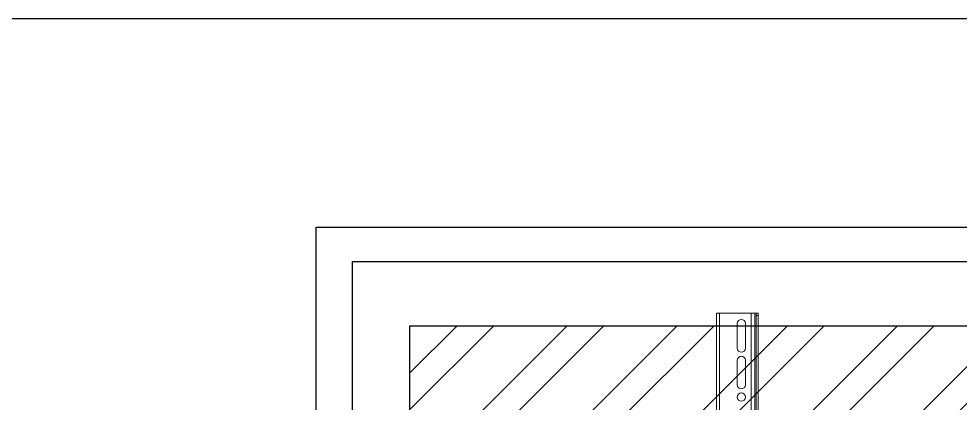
# Model space of a CAD drawing. Header units: inches. Extents: x -284 to 763, y -243 to 242.
# Drawn here: x 662.69 to 708.01, y -165.53 to -147 of the extents above; entities that cross this region are included whole.
import ezdxf

# ---------------------------------------------------------------- set-up
doc = ezdxf.new("R2010")
doc.units = ezdxf.units.IN
doc.header["$MEASUREMENT"] = 0
for name, color, linetype in [('For Construction', 6, 'Continuous'), ('NEW AV EQUIP', 160, 'Continuous'), ('TEXT', 4, 'Continuous')]:
    doc.layers.add(name, color=color, linetype=linetype)

msp = doc.modelspace()

# ---------------------------------------------------------------- hatches: boundary and pattern name
at = {"layer": 'TEXT'}
h = msp.add_hatch(dxfattribs=at)
h.set_pattern_fill('ANSI32', color=256, scale=10)
h.set_pattern_definition([(45, (2e-13, 8.2462), (-2.65165, 2.65165), []), (45, (1.7678, 8.2462), (-2.65165, 2.65165), [])])
h.paths.add_polyline_path([(681.5, -161.816), (681.5, -185.816), (729.5, -185.816), (729.5, -161.816)])

# ---------------------------------------------------------------- linework, layer by layer
at = {"layer": 'For Construction'}
msp.add_lwpolyline([(561, -147), (561, -243), (741, -243), (741, -147)], close=True, dxfattribs=at)
at = {"layer": 'NEW AV EQUIP', "linetype": 'Continuous', "lineweight": 15}
for p, q in [((696.286, -188.186), (696.286, -161.186)), ((696.286, -161.186), (696.422, -161.186)), ((696.422, -188.186), (696.422, -161.186)), ((697.953, -161.186), (696.422, -161.186)), ((697.953, -161.186), (697.953, -188.186)), ((697.953, -161.186), (698.12, -161.186)), ((698.12, -188.186), (698.12, -161.186)), ((698.12, -161.186), (698.183, -161.186)), ((698.183, -161.186), (698.183, -161.311)), ((698.183, -161.186), (698.288, -161.186)), ((698.183, -161.311), (698.183, -188.061)), ((698.183, -161.311), (698.288, -161.311)), ((698.288, -161.311), (698.288, -161.186)), ((698.288, -161.311), (698.288, -188.061)), ((697.275, -162.875), (697.275, -161.694)), ((697.675, -161.694), (697.675, -162.875)), ((697.275, -164.647), (697.275, -163.466)), ((697.675, -163.466), (697.675, -164.647))]:
    msp.add_line(p, q, dxfattribs=at)
at = {"layer": 'NEW AV EQUIP'}
for points in [[(734, -192.458), (677, -192.458), (677, -157.05), (734, -157.05)], [(732.497, -188.933), (678.76, -188.933), (678.76, -158.699), (732.497, -158.699)]]:
    msp.add_lwpolyline(points, close=True, dxfattribs=at)
at = {"layer": 'NEW AV EQUIP', "linetype": 'Continuous', "lineweight": 15}
msp.add_circle((697.475, -165.238), 0.2, dxfattribs=at)
for centre, start, end in [((697.475, -161.694), 0, 180), ((697.475, -162.875), 180, 0), ((697.475, -163.466), 0, 180), ((697.475, -164.647), 180, 0)]:
    msp.add_arc(centre, 0.2, start, end, dxfattribs=at)
at = {"layer": 'TEXT'}
msp.add_lwpolyline([(681.5, -161.816), (681.5, -185.816), (729.5, -185.816), (729.5, -161.816)], close=True, dxfattribs=at)

doc.saveas('drawing.dxf')
